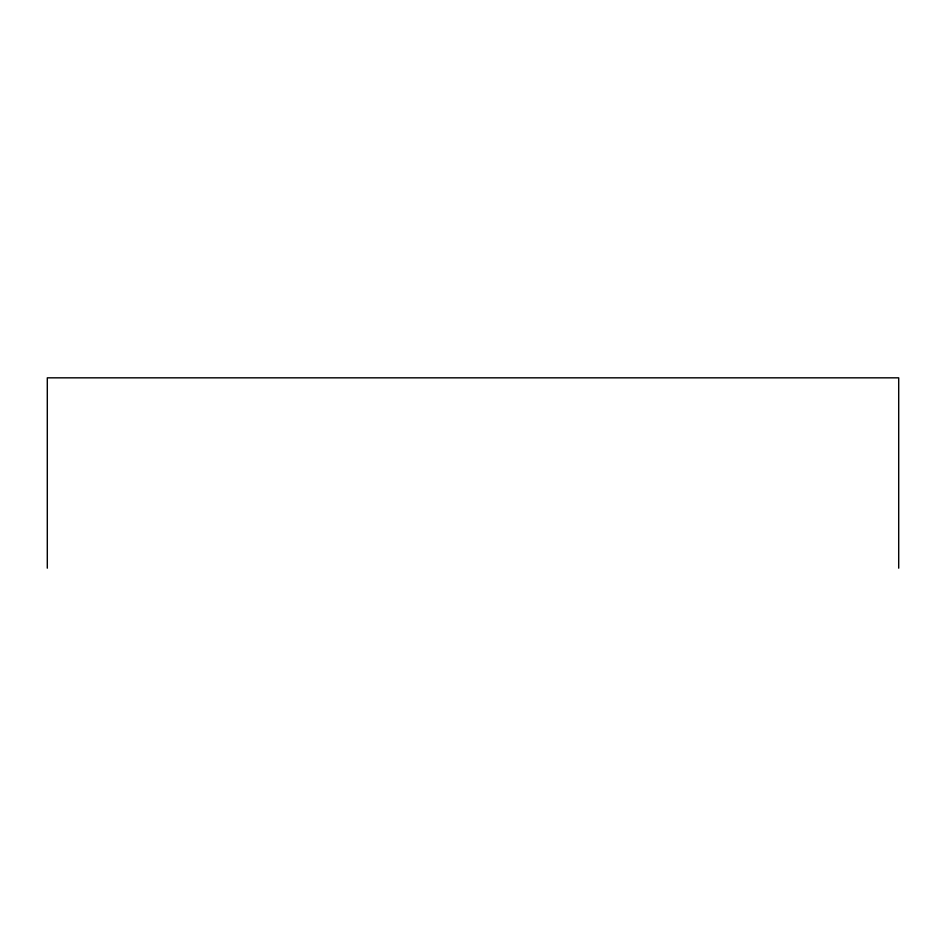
<?xml version="1.0" encoding="UTF-8"?>
<svg xmlns="http://www.w3.org/2000/svg" width="946" height="946" viewBox="0 0 946 946"><rect width="100%" height="100%" fill="white"/><g stroke="black" fill="none" stroke-linecap="round" stroke-linejoin="round"><path stroke-width="1.42" d="M898.7 568.168L898.7 377.832L47.3 377.832L47.3 568.168"/></g></svg>
